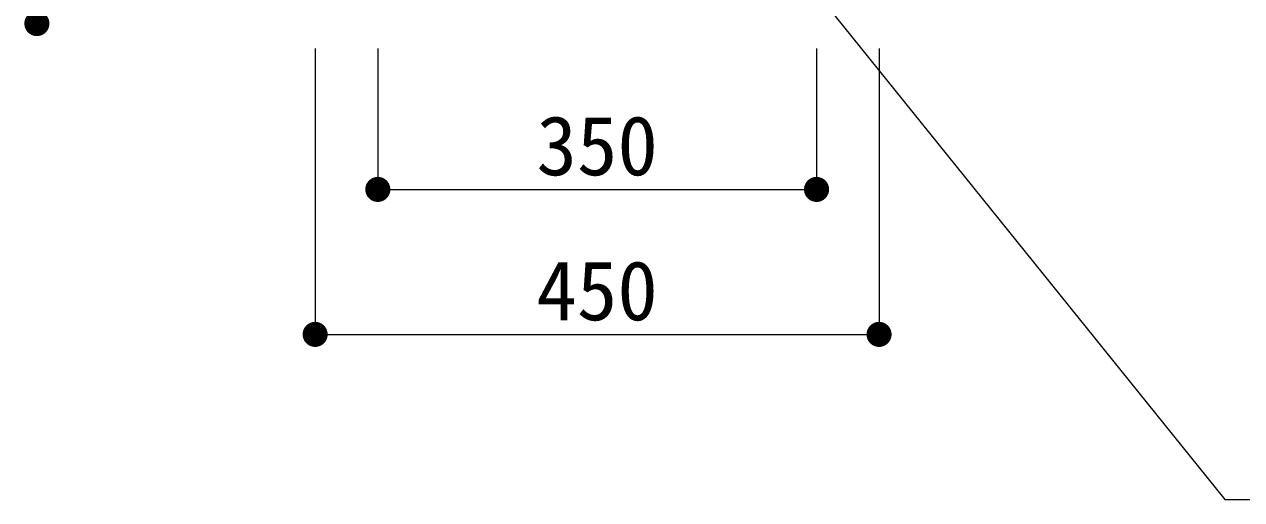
# Model space of a CAD drawing. Units: millimetres at full size, sheet at 1:20. Extents: x 170 to 5646, y 2192 to 5926.
# Drawn here: x 982 to 1953, y 3690 to 4069 of the extents above; entities that cross this region are included whole.
import ezdxf
from ezdxf.enums import TextEntityAlignment as Align

# ---------------------------------------------------------------- set-up
doc = ezdxf.new("R2010")
doc.units = ezdxf.units.MM
doc.header["$LTSCALE"] = 20
doc.layers.add('寸法', color=1, linetype='Continuous', lineweight=13)
doc.layers.add('本体', color=7, linetype='Continuous', lineweight=13)
doc.styles.add('ＭＳ ゴシック', font='')
doc.styles.get('ＭＳ ゴシック').set_extended_font_data('MS Gothic')

# ---------------------------------------------------------------- blocks, each defined once
blk = doc.blocks.new('filled_dot')
at = {"color": 0, "linetype": 'Continuous', "lineweight": -2, "const_width": 1.25}
blk.add_lwpolyline([(-0.625, 0, 1), (0.625, 0, 1)], format="xyb", close=True, dxfattribs=at)

msp = doc.modelspace()

# ---------------------------------------------------------------- linework, layer by layer
at = {"layer": '寸法'}
for p, q in [((1214.35, 4049.9), (1214.35, 3821.87)), ((1664.23, 4049.9), (1664.23, 3821.87)), ((1214.35, 3821.87), (1664.23, 3821.87))]:
    msp.add_line(p, q, dxfattribs=at)
msp.add_lwpolyline([(1574.63, 4143.64), (1587.18, 4128.07), (1940.11, 3690), (2650.48, 3690)], dxfattribs=at)
at = {"layer": '本体', "color": 1}
for p, q in [((1264.35, 4049.9), (1264.35, 3937.55)), ((1614.35, 4049.9), (1614.35, 3937.55)), ((1264.35, 3937.55), (1614.35, 3937.55))]:
    msp.add_line(p, q, dxfattribs=at)

# ---------------------------------------------------------------- block references
at = {"layer": '寸法', "xscale": 8, "yscale": 8}
for p, rotation in [((992.36, 4069.9), 90), ((1664.23, 3821.87), 180)]:
    msp.add_blockref('filled_dot', p, dxfattribs=dict(at, rotation=rotation))
msp.add_blockref('filled_dot', (1214.35, 3821.87), dxfattribs=at)
at = {"layer": '本体', "color": 1, "xscale": 8, "yscale": 8}
msp.add_blockref('filled_dot', (1264.35, 3937.55), dxfattribs=at)
at = {"layer": '本体', "color": 1, "xscale": 8, "yscale": 8, "rotation": 180}
msp.add_blockref('filled_dot', (1614.35, 3937.55), dxfattribs=at)

# ---------------------------------------------------------------- texts
at = {"layer": '寸法', "style": 'ＭＳ ゴシック'}
msp.add_text('450', height=47.47, dxfattribs=at).set_placement((1439.29, 3856.87), align=Align.MIDDLE_CENTER)
at = {"layer": '本体', "color": 1, "style": 'ＭＳ ゴシック'}
msp.add_text('350', height=47.47, dxfattribs=at).set_placement((1439.35, 3972.55), align=Align.MIDDLE_CENTER)

doc.saveas('drawing.dxf')
